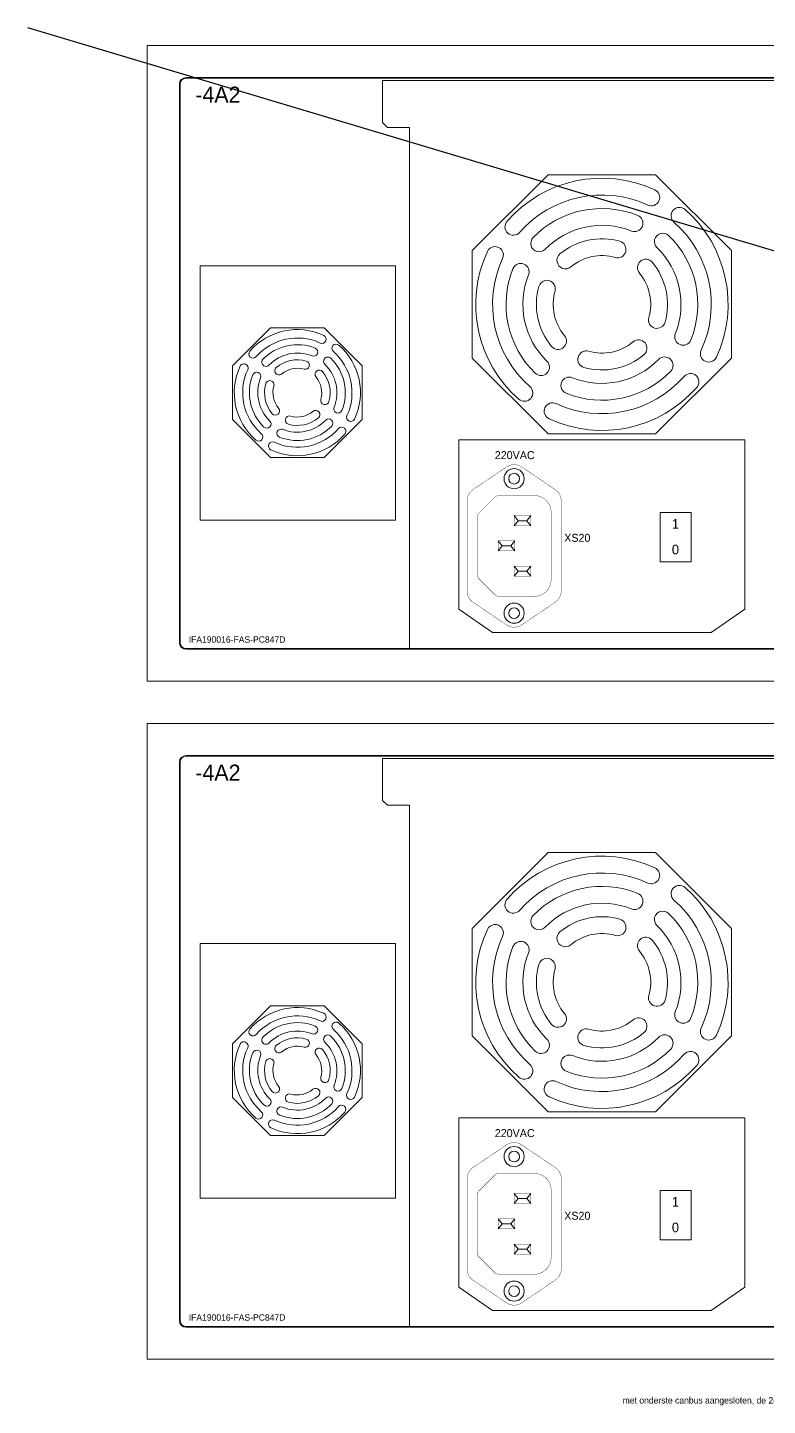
# Model space of a CAD drawing. Extents: x -2364 to 9601, y -871 to 1549.
# Drawn here: x 9020.5 to 9251.5, y -463.5 to -33.2 of the extents above; entities that cross this region are included whole.
import ezdxf

# ---------------------------------------------------------------- set-up
doc = ezdxf.new("R2010")
doc.units = 0
doc.layers.get('0').update_dxf_attribs({"linetype": 'CONTINUOUS'})
doc.layers.add('NRS', color=1, linetype='CONTINUOUS')

msp = doc.modelspace()

# ---------------------------------------------------------------- linework, layer by layer
msp.add_line((9020.46317, -33.2423), (9600.5522, -206.77049))
at = {"color": 7, "lineweight": 13}
for p, q in [((9067.85342, -50.95343), (9067.85342, -225.30465)), ((9067.85342, -50.95343), (9067.85342, -52.08003)), ((9068.06348, -50.95343), (9068.06348, -225.30465)), ((9517.3855, -48.85281), (9069.95404, -48.85281)), ((9517.3855, -49.06287), (9069.95404, -49.06287)), ((9131.26216, -62.8708), (9131.26216, -49.76695)), ((9131.26216, -49.76695), (9265.65067, -49.76695)), ((9132.84019, -64.40616), (9131.26216, -62.8708)), ((9139.65788, -64.40616), (9132.84019, -64.40616)), ((9139.65788, -64.40616), (9139.65788, -227.19521)), ((9159.29614, -102.90856), (9183.01322, -79.19149)), ((9183.01322, -79.19149), (9216.55423, -79.19149)), ((9216.55423, -79.19149), (9240.2713, -102.90856)), ((9159.29614, -136.44957), (9159.29614, -102.90856)), ((9240.2713, -102.90856), (9240.2713, -136.44957)), ((9084.44468, -138.86679), (9096.30321, -127.00825)), ((9096.30321, -127.00825), (9113.07372, -127.00825)), ((9113.07372, -127.00825), (9124.93226, -138.86679)), ((9183.01322, -160.16665), (9159.29614, -136.44957)), ((9240.2713, -136.44957), (9216.55423, -160.16665)), ((9084.44468, -155.63729), (9084.44468, -138.86679)), ((9124.93226, -138.86679), (9124.93226, -155.63729)), ((9096.30321, -167.49583), (9084.44468, -155.63729)), ((9124.93226, -155.63729), (9113.07372, -167.49583)), ((9155.14561, -214.84831), (9155.14561, -161.95803)), ((9244.42184, -161.95803), (9155.14561, -161.95803)), ((9216.55423, -160.16665), (9183.01322, -160.16665)), ((9244.42184, -214.84831), (9244.42184, -161.95803)), ((9113.07372, -167.49583), (9096.30321, -167.49583)), ((9172.36523, -185.66255), (9173.66194, -187.23802)), ((9173.66194, -187.23802), (9172.36523, -188.81348)), ((9176.32006, -187.23802), (9173.66194, -187.23802)), ((9177.61677, -185.66255), (9176.32006, -187.23802)), ((9176.32006, -187.23802), (9177.61677, -188.81348)), ((9167.37627, -193.53987), (9168.67298, -195.11533)), ((9172.62781, -193.53987), (9171.3311, -195.11533)), ((9168.67298, -195.11533), (9167.37627, -196.69079)), ((9171.3311, -195.11533), (9168.67298, -195.11533)), ((9171.3311, -195.11533), (9172.62781, -196.69079)), ((9172.36523, -201.41718), (9173.66194, -202.99265)), ((9177.61677, -201.41718), (9176.32006, -202.99265)), ((9173.66194, -202.99265), (9172.36523, -204.56811)), ((9176.32006, -202.99265), (9173.66194, -202.99265)), ((9176.32006, -202.99265), (9177.61677, -204.56811)), ((9155.14561, -214.84831), (9165.64869, -222.15373)), ((9244.42184, -214.84831), (9233.91875, -222.15373)), ((9165.64869, -222.15373), (9233.91875, -222.15373)), ((9069.95404, -227.19521), (9517.3855, -227.19521)), ((9069.95404, -227.40527), (9517.3855, -227.40527)), ((9517.3855, -260.56062), (9069.95404, -260.56062)), ((9517.3855, -260.77069), (9069.95404, -260.77069)), ((9131.26216, -274.57861), (9131.26216, -261.47477)), ((9131.26216, -261.47477), (9265.65067, -261.47477)), ((9067.85342, -262.66124), (9067.85342, -437.01247)), ((9067.85342, -262.66124), (9067.85342, -263.78785)), ((9068.06348, -262.66124), (9068.06348, -437.01247)), ((9132.84019, -276.11398), (9131.26216, -274.57861)), ((9139.65788, -276.11398), (9132.84019, -276.11398)), ((9139.65788, -276.11398), (9139.65788, -438.90302)), ((9159.29614, -314.61638), (9183.01322, -290.8993)), ((9183.01322, -290.8993), (9216.55423, -290.8993)), ((9216.55423, -290.8993), (9240.2713, -314.61638)), ((9159.29614, -348.15738), (9159.29614, -314.61638)), ((9240.2713, -314.61638), (9240.2713, -348.15738)), ((9084.44468, -350.5746), (9096.30321, -338.71607)), ((9096.30321, -338.71607), (9113.07372, -338.71607)), ((9113.07372, -338.71607), (9124.93226, -350.5746)), ((9183.01322, -371.87446), (9159.29614, -348.15738)), ((9240.2713, -348.15738), (9216.55423, -371.87446)), ((9084.44468, -367.34511), (9084.44468, -350.5746)), ((9124.93226, -350.5746), (9124.93226, -367.34511)), ((9096.30321, -379.20365), (9084.44468, -367.34511)), ((9124.93226, -367.34511), (9113.07372, -379.20365)), ((9155.14561, -426.55613), (9155.14561, -373.66585)), ((9244.42184, -373.66585), (9155.14561, -373.66585)), ((9216.55423, -371.87446), (9183.01322, -371.87446)), ((9244.42184, -426.55613), (9244.42184, -373.66585)), ((9113.07372, -379.20365), (9096.30321, -379.20365)), ((9172.36523, -397.37037), (9173.66194, -398.94583)), ((9173.66194, -398.94583), (9172.36523, -400.52129)), ((9176.32006, -398.94583), (9173.66194, -398.94583)), ((9177.61677, -397.37037), (9176.32006, -398.94583)), ((9176.32006, -398.94583), (9177.61677, -400.52129)), ((9167.37627, -405.24768), (9168.67298, -406.82315)), ((9168.67298, -406.82315), (9167.37627, -408.39861)), ((9171.3311, -406.82315), (9168.67298, -406.82315)), ((9172.62781, -405.24768), (9171.3311, -406.82315)), ((9171.3311, -406.82315), (9172.62781, -408.39861)), ((9172.36523, -413.125), (9173.66194, -414.70046)), ((9173.66194, -414.70046), (9172.36523, -416.27592)), ((9176.32006, -414.70046), (9173.66194, -414.70046)), ((9177.61677, -413.125), (9176.32006, -414.70046)), ((9176.32006, -414.70046), (9177.61677, -416.27592)), ((9155.14561, -426.55613), (9165.64869, -433.86154)), ((9244.42184, -426.55613), (9233.91875, -433.86154)), ((9165.64869, -433.86154), (9233.91875, -433.86154)), ((9069.95404, -438.90302), (9517.3855, -438.90302)), ((9069.95404, -439.11308), (9517.3855, -439.11308))]:
    msp.add_line(p, q, dxfattribs=at)
for points in [[(9057.85342, -38.85281), (9529.48611, -38.85281), (9529.48611, -237.40527), (9057.85342, -237.40527)], [(9074.30267, -107.61293), (9135.28953, -107.61293), (9135.28953, -187.08873), (9074.30267, -187.08873)], [(9217.9202, -184.6509), (9227.64384, -184.6509), (9227.64384, -200.06517), (9217.9202, -200.06517)], [(9057.85342, -250.56062), (9529.48611, -250.56062), (9529.48611, -449.11308), (9057.85342, -449.11308)], [(9074.30267, -319.32074), (9135.28953, -319.32074), (9135.28953, -398.79655), (9074.30267, -398.79655)], [(9217.9202, -396.35872), (9227.64384, -396.35872), (9227.64384, -411.77298), (9217.9202, -411.77298)]]:
    msp.add_lwpolyline(points, close=True, dxfattribs=at)
at = {"color": 7, "lineweight": 13, "const_width": 0.10503}
for points in [[(9187.06955, -181.03118), (9187.06955, -209.19948, -0.248970266), (9185.22231, -212.67929), (9174.71922, -219.78432, -0.306467457), (9170.01124, -219.78432), (9159.50815, -212.67929, -0.248970266), (9157.66091, -209.19948), (9157.66091, -181.03118, -0.248970266), (9159.50815, -177.55137), (9170.01124, -170.44634, -0.306467457), (9174.71922, -170.44634), (9185.22231, -177.55137, -0.248970266)], [(9183.91863, -184.61225), (9183.91863, -205.61842, -0.414213562), (9178.66708, -210.86996), (9167.72895, -210.86996, -0.198912367), (9166.24358, -210.2547), (9161.42709, -205.43821, -0.198912367), (9160.81184, -203.95285), (9160.81184, -186.27781, -0.198912367), (9161.42709, -184.79245), (9166.24358, -179.97596, -0.198912367), (9167.72895, -179.3607), (9178.66708, -179.3607, -0.414213562)], [(9187.06955, -392.739), (9187.06955, -420.9073, -0.248970266), (9185.22231, -424.38711), (9174.71922, -431.49214, -0.306467457), (9170.01124, -431.49214), (9159.50815, -424.38711, -0.248970266), (9157.66091, -420.9073), (9157.66091, -392.739, -0.248970266), (9159.50815, -389.25918), (9170.01124, -382.15416, -0.306467457), (9174.71922, -382.15416), (9185.22231, -389.25918, -0.248970266)], [(9183.91863, -396.32006), (9183.91863, -417.32623, -0.414213562), (9178.66708, -422.57778), (9167.72895, -422.57778, -0.198912367), (9166.24358, -421.96252), (9161.42709, -417.14603, -0.198912367), (9160.81184, -415.66067), (9160.81184, -397.98563, -0.198912367), (9161.42709, -396.50026), (9166.24358, -391.68377, -0.198912367), (9167.72895, -391.06852), (9178.66708, -391.06852, -0.414213562)]]:
    msp.add_lwpolyline(points, format="xyb", close=True, dxfattribs=at)
for points in [[(9177.61677, -185.66255), (9177.61677, -188.81348), (9172.36523, -188.81348), (9172.36523, -185.66255)], [(9172.62781, -193.53987), (9172.62781, -196.69079), (9167.37627, -196.69079), (9167.37627, -193.53987)], [(9177.61677, -201.41718), (9177.61677, -204.56811), (9172.36523, -204.56811), (9172.36523, -201.41718)], [(9177.61677, -397.37037), (9177.61677, -400.52129), (9172.36523, -400.52129), (9172.36523, -397.37037)], [(9172.62781, -405.24768), (9172.62781, -408.39861), (9167.37627, -408.39861), (9167.37627, -405.24768)], [(9177.61677, -413.125), (9177.61677, -416.27592), (9172.36523, -416.27592), (9172.36523, -413.125)]]:
    msp.add_lwpolyline(points, close=True, dxfattribs=at)
at = {"color": 7, "lineweight": 13}
for centre, radius in [((9172.36523, -174.10916), 3.15093), ((9172.36523, -174.10916), 1.68001), ((9172.36523, -216.1215), 3.15093), ((9172.36523, -216.1215), 1.68049), ((9172.36523, -385.81697), 3.15093), ((9172.36523, -385.81697), 1.68001), ((9172.36523, -427.82932), 3.15093), ((9172.36523, -427.82932), 1.68049)]:
    msp.add_circle(centre, radius, dxfattribs=at)
for centre, radius, start, end in [((9069.95404, -50.95343), 2.10062, 90, 180), ((9069.95404, -50.95343), 1.89056, 90, 180), ((9199.78372, -119.67907), 39.38657, 65.2176612, 138.7803414), ((9199.78372, -119.67907), 34.13503, 65.2176612, 138.7803414), ((9215.19283, -86.30369), 2.62577, 245.2176612, 65.2176612), ((9199.78372, -119.67907), 29.93379, 68.107385, 135.8262546), ((9224.00519, -92.02627), 2.62577, 48.7844407, 228.7844407), ((9199.78372, -119.67907), 39.38657, 335.2217606, 48.7844407), ((9172.13266, -95.45562), 2.62577, 138.7803414, 318.7803414), ((9209.96602, -94.34038), 2.62577, 248.107385, 68.107385), ((9199.78372, -119.67907), 34.13503, 335.2217606, 48.7844407), ((9180.19759, -100.64984), 2.62577, 135.8262546, 315.8262546), ((9199.78372, -119.67907), 24.68225, 68.107385, 135.8262546), ((9218.78953, -100.07021), 2.62577, 45.894717, 225.894717), ((9199.78372, -119.67907), 29.93379, 338.1758474, 45.894717), ((9199.78372, -119.67907), 39.38657, 155.2217606, 228.7844407), ((9166.40724, -104.27235), 2.62577, 335.2217606, 155.2217606), ((9199.78372, -119.67907), 20.48102, 74.1165867, 129.8437572), ((9204.67036, -102.50552), 2.62577, 254.1165867, 74.1165867), ((9199.78372, -119.67907), 24.68225, 338.1758474, 45.894717), ((9199.78372, -119.67907), 34.13503, 155.2217606, 228.7844407), ((9174.43289, -109.52706), 2.62577, 338.1758474, 158.1758474), ((9188.34393, -105.96991), 2.62577, 129.8437572, 309.8437572), ((9199.78372, -119.67907), 15.22947, 74.1165867, 129.8437572), ((9213.48454, -108.22929), 2.62577, 39.8855153, 219.8855153), ((9199.78372, -119.67907), 20.48102, 344.1583447, 39.8855153), ((9199.78372, -119.67907), 29.93379, 158.1758474, 225.894717), ((9199.78372, -119.67907), 24.68225, 158.1758474, 225.894717), ((9199.78372, -119.67907), 15.22947, 344.1583447, 39.8855153), ((9199.78372, -119.67907), 20.48102, 164.1583447, 219.8855153), ((9182.60662, -114.80495), 2.62577, 344.1583447, 164.1583447), ((9199.78372, -119.67907), 15.22947, 164.1583447, 219.8855153), ((9216.96082, -124.55319), 2.62577, 164.1583447, 344.1583447), ((9104.68847, -147.25204), 19.69329, 65.2176612, 138.7803414), ((9225.13456, -129.83107), 2.62577, 158.1758474, 338.1758474), ((9104.68847, -147.25204), 17.06751, 65.2176612, 138.7803414), ((9104.68847, -147.25204), 14.9669, 68.107385, 135.8262546), ((9109.77961, -134.5827), 1.31289, 248.107385, 68.107385), ((9112.39302, -130.56435), 1.31289, 245.2176612, 65.2176612), ((9116.7992, -133.42564), 1.31289, 48.7844407, 228.7844407), ((9104.68847, -147.25204), 19.69329, 335.2217606, 48.7844407), ((9186.08291, -131.12884), 2.62577, 219.8855153, 39.8855153), ((9199.78372, -119.67907), 15.22947, 254.1165867, 309.8437572), ((9211.22351, -133.38822), 2.62577, 309.8437572, 129.8437572), ((9090.86293, -135.14032), 1.31289, 138.7803414, 318.7803414), ((9094.8954, -137.73743), 1.31289, 135.8262546, 315.8262546), ((9104.68847, -147.25204), 12.34113, 68.107385, 135.8262546), ((9104.68847, -147.25204), 10.24051, 74.1165867, 129.8437572), ((9107.13178, -138.66527), 1.31289, 254.1165867, 74.1165867), ((9114.19137, -137.44761), 1.31289, 45.894717, 225.894717), ((9104.68847, -147.25204), 14.9669, 338.1758474, 45.894717), ((9104.68847, -147.25204), 17.06751, 335.2217606, 48.7844407), ((9180.77791, -139.28792), 2.62577, 225.894717, 45.894717), ((9199.78372, -119.67907), 24.68225, 248.107385, 315.8262546), ((9194.89709, -136.85261), 2.62577, 74.1165867, 254.1165867), ((9199.78372, -119.67907), 20.48102, 254.1165867, 309.8437572), ((9219.36986, -138.70829), 2.62577, 315.8262546, 135.8262546), ((9233.1602, -135.08578), 2.62577, 155.2217606, 335.2217606), ((9104.68847, -147.25204), 19.69329, 155.2217606, 228.7844407), ((9088.00023, -139.54868), 1.31289, 335.2217606, 155.2217606), ((9104.68847, -147.25204), 17.06751, 155.2217606, 228.7844407), ((9104.68847, -147.25204), 14.9669, 158.1758474, 225.894717), ((9092.01305, -142.17604), 1.31289, 338.1758474, 158.1758474), ((9098.96857, -140.39746), 1.31289, 129.8437572, 309.8437572), ((9104.68847, -147.25204), 7.61474, 74.1165867, 129.8437572), ((9111.53887, -141.52715), 1.31289, 39.8855153, 219.8855153), ((9104.68847, -147.25204), 10.24051, 344.1583447, 39.8855153), ((9104.68847, -147.25204), 12.34113, 338.1758474, 45.894717), ((9199.78372, -119.67907), 29.93379, 248.107385, 315.8262546), ((9227.43479, -143.90251), 2.62577, 318.7803414, 138.7803414), ((9104.68847, -147.25204), 12.34113, 158.1758474, 225.894717), ((9104.68847, -147.25204), 10.24051, 164.1583447, 219.8855153), ((9096.09992, -144.81498), 1.31289, 344.1583447, 164.1583447), ((9104.68847, -147.25204), 7.61474, 164.1583447, 219.8855153), ((9104.68847, -147.25204), 7.61474, 344.1583447, 39.8855153), ((9175.56226, -147.33186), 2.62577, 228.7844407, 48.7844407), ((9199.78372, -119.67907), 39.38657, 245.2176612, 318.7803414), ((9199.78372, -119.67907), 34.13503, 245.2176612, 318.7803414), ((9189.60143, -145.01775), 2.62577, 68.107385, 248.107385), ((9113.27702, -149.6891), 1.31289, 164.1583447, 344.1583447), ((9184.37462, -153.05444), 2.62577, 65.2176612, 245.2176612), ((9097.83806, -152.97693), 1.31289, 219.8855153, 39.8855153), ((9102.24515, -155.83881), 1.31289, 74.1165867, 254.1165867), ((9104.68847, -147.25204), 7.61474, 254.1165867, 309.8437572), ((9110.40836, -154.10662), 1.31289, 309.8437572, 129.8437572), ((9117.36388, -152.32805), 1.31289, 158.1758474, 338.1758474), ((9121.37671, -154.9554), 1.31289, 155.2217606, 335.2217606), ((9095.18556, -157.05647), 1.31289, 225.894717, 45.894717), ((9104.68847, -147.25204), 17.06751, 245.2176612, 318.7803414), ((9099.59732, -159.92139), 1.31289, 68.107385, 248.107385), ((9104.68847, -147.25204), 14.9669, 248.107385, 315.8262546), ((9104.68847, -147.25204), 12.34113, 248.107385, 315.8262546), ((9104.68847, -147.25204), 10.24051, 254.1165867, 309.8437572), ((9114.48153, -156.76666), 1.31289, 315.8262546, 135.8262546), ((9118.514, -159.36376), 1.31289, 318.7803414, 138.7803414), ((9092.57773, -161.07844), 1.31289, 228.7844407, 48.7844407), ((9096.98391, -163.93973), 1.31289, 65.2176612, 245.2176612), ((9104.68847, -147.25204), 19.69329, 245.2176612, 318.7803414), ((9069.95404, -225.30465), 2.10062, 180, 270), ((9069.95404, -225.30465), 1.89056, 180, 270), ((9069.95404, -262.66124), 2.10062, 90, 180), ((9069.95404, -262.66124), 1.89056, 90, 180), ((9199.78372, -331.38688), 39.38657, 65.2176612, 138.7803414), ((9215.19283, -298.0115), 2.62577, 245.2176612, 65.2176612), ((9199.78372, -331.38688), 34.13503, 65.2176612, 138.7803414), ((9224.00519, -303.73408), 2.62577, 48.7844407, 228.7844407), ((9172.13266, -307.16344), 2.62577, 138.7803414, 318.7803414), ((9199.78372, -331.38688), 29.93379, 68.107385, 135.8262546), ((9209.96602, -306.04819), 2.62577, 248.107385, 68.107385), ((9199.78372, -331.38688), 39.38657, 335.2217606, 48.7844407), ((9199.78372, -331.38688), 24.68225, 68.107385, 135.8262546), ((9218.78953, -311.77802), 2.62577, 45.894717, 225.894717), ((9199.78372, -331.38688), 34.13503, 335.2217606, 48.7844407), ((9166.40724, -315.98016), 2.62577, 335.2217606, 155.2217606), ((9180.19759, -312.35765), 2.62577, 135.8262546, 315.8262546), ((9199.78372, -331.38688), 20.48102, 74.1165867, 129.8437572), ((9204.67036, -314.21334), 2.62577, 254.1165867, 74.1165867), ((9199.78372, -331.38688), 24.68225, 338.1758474, 45.894717), ((9199.78372, -331.38688), 29.93379, 338.1758474, 45.894717), ((9199.78372, -331.38688), 39.38657, 155.2217606, 228.7844407), ((9199.78372, -331.38688), 34.13503, 155.2217606, 228.7844407), ((9188.34393, -317.67772), 2.62577, 129.8437572, 309.8437572), ((9199.78372, -331.38688), 15.22947, 74.1165867, 129.8437572), ((9213.48454, -319.9371), 2.62577, 39.8855153, 219.8855153), ((9199.78372, -331.38688), 20.48102, 344.1583447, 39.8855153), ((9199.78372, -331.38688), 29.93379, 158.1758474, 225.894717), ((9174.43289, -321.23487), 2.62577, 338.1758474, 158.1758474), ((9199.78372, -331.38688), 24.68225, 158.1758474, 225.894717), ((9199.78372, -331.38688), 15.22947, 344.1583447, 39.8855153), ((9199.78372, -331.38688), 20.48102, 164.1583447, 219.8855153), ((9182.60662, -326.51276), 2.62577, 344.1583447, 164.1583447), ((9199.78372, -331.38688), 15.22947, 164.1583447, 219.8855153), ((9216.96082, -336.261), 2.62577, 164.1583447, 344.1583447), ((9104.68847, -358.95986), 19.69329, 65.2176612, 138.7803414), ((9104.68847, -358.95986), 17.06751, 65.2176612, 138.7803414), ((9104.68847, -358.95986), 14.9669, 68.107385, 135.8262546), ((9112.39302, -342.27217), 1.31289, 245.2176612, 65.2176612), ((9116.7992, -345.13346), 1.31289, 48.7844407, 228.7844407), ((9104.68847, -358.95986), 19.69329, 335.2217606, 48.7844407), ((9186.08291, -342.83666), 2.62577, 219.8855153, 39.8855153), ((9199.78372, -331.38688), 15.22947, 254.1165867, 309.8437572), ((9211.22351, -345.09604), 2.62577, 309.8437572, 129.8437572), ((9225.13456, -341.53889), 2.62577, 158.1758474, 338.1758474), ((9090.86293, -346.84814), 1.31289, 138.7803414, 318.7803414), ((9094.8954, -349.44524), 1.31289, 135.8262546, 315.8262546), ((9104.68847, -358.95986), 12.34113, 68.107385, 135.8262546), ((9109.77961, -346.29051), 1.31289, 248.107385, 68.107385), ((9114.19137, -349.15543), 1.31289, 45.894717, 225.894717), ((9104.68847, -358.95986), 14.9669, 338.1758474, 45.894717), ((9104.68847, -358.95986), 17.06751, 335.2217606, 48.7844407), ((9194.89709, -348.56042), 2.62577, 74.1165867, 254.1165867), ((9199.78372, -331.38688), 20.48102, 254.1165867, 309.8437572), ((9219.36986, -350.41611), 2.62577, 315.8262546, 135.8262546), ((9233.1602, -346.7936), 2.62577, 155.2217606, 335.2217606), ((9104.68847, -358.95986), 19.69329, 155.2217606, 228.7844407), ((9088.00023, -351.2565), 1.31289, 335.2217606, 155.2217606), ((9104.68847, -358.95986), 17.06751, 155.2217606, 228.7844407), ((9092.01305, -353.88385), 1.31289, 338.1758474, 158.1758474), ((9098.96857, -352.10528), 1.31289, 129.8437572, 309.8437572), ((9104.68847, -358.95986), 10.24051, 74.1165867, 129.8437572), ((9104.68847, -358.95986), 7.61474, 74.1165867, 129.8437572), ((9107.13178, -350.37309), 1.31289, 254.1165867, 74.1165867), ((9111.53887, -353.23497), 1.31289, 39.8855153, 219.8855153), ((9104.68847, -358.95986), 10.24051, 344.1583447, 39.8855153), ((9104.68847, -358.95986), 12.34113, 338.1758474, 45.894717), ((9180.77791, -350.99574), 2.62577, 225.894717, 45.894717), ((9199.78372, -331.38688), 29.93379, 248.107385, 315.8262546), ((9199.78372, -331.38688), 24.68225, 248.107385, 315.8262546), ((9104.68847, -358.95986), 14.9669, 158.1758474, 225.894717), ((9104.68847, -358.95986), 12.34113, 158.1758474, 225.894717), ((9104.68847, -358.95986), 10.24051, 164.1583447, 219.8855153), ((9096.09992, -356.5228), 1.31289, 344.1583447, 164.1583447), ((9104.68847, -358.95986), 7.61474, 164.1583447, 219.8855153), ((9104.68847, -358.95986), 7.61474, 344.1583447, 39.8855153), ((9175.56226, -359.03968), 2.62577, 228.7844407, 48.7844407), ((9199.78372, -331.38688), 34.13503, 245.2176612, 318.7803414), ((9189.60143, -356.72557), 2.62577, 68.107385, 248.107385), ((9227.43479, -355.61032), 2.62577, 318.7803414, 138.7803414), ((9113.27702, -361.39692), 1.31289, 164.1583447, 344.1583447), ((9199.78372, -331.38688), 39.38657, 245.2176612, 318.7803414), ((9097.83806, -364.68475), 1.31289, 219.8855153, 39.8855153), ((9104.68847, -358.95986), 7.61474, 254.1165867, 309.8437572), ((9110.40836, -365.81444), 1.31289, 309.8437572, 129.8437572), ((9117.36388, -364.03586), 1.31289, 158.1758474, 338.1758474), ((9184.37462, -364.76226), 2.62577, 65.2176612, 245.2176612), ((9095.18556, -368.76429), 1.31289, 225.894717, 45.894717), ((9104.68847, -358.95986), 14.9669, 248.107385, 315.8262546), ((9104.68847, -358.95986), 12.34113, 248.107385, 315.8262546), ((9102.24515, -367.54663), 1.31289, 74.1165867, 254.1165867), ((9104.68847, -358.95986), 10.24051, 254.1165867, 309.8437572), ((9114.48153, -368.47447), 1.31289, 315.8262546, 135.8262546), ((9118.514, -371.07158), 1.31289, 318.7803414, 138.7803414), ((9121.37671, -366.66322), 1.31289, 155.2217606, 335.2217606), ((9092.57773, -372.78626), 1.31289, 228.7844407, 48.7844407), ((9096.98391, -375.64755), 1.31289, 65.2176612, 245.2176612), ((9104.68847, -358.95986), 19.69329, 245.2176612, 318.7803414), ((9104.68847, -358.95986), 17.06751, 245.2176612, 318.7803414), ((9099.59732, -371.6292), 1.31289, 68.107385, 248.107385), ((9069.95404, -437.01247), 2.10062, 180, 270), ((9069.95404, -437.01247), 1.89056, 180, 270)]:
    msp.add_arc(centre, radius, start, end, dxfattribs=at)

# ---------------------------------------------------------------- texts
for s, height, p in [('-4A2', 5, (9072.82749, -56.69901)), ('1', 3, (9221.61941, -189.71861)), ('0', 3, (9221.61941, -197.74247)), ('IFA190016-FAS-PC847D', 2, (9070.78577, -225.34932)), ('-4A2', 5, (9072.82749, -268.40683)), ('1', 3, (9221.61941, -401.42642)), ('0', 3, (9221.61941, -409.45029)), ('IFA190016-FAS-PC847D', 2, (9070.78577, -437.05713)), ('met onderste canbus aangesloten, de 2e canbus op die kaart kregen we gratis van de pci-kaarten winkel', 2, (9206.25679, -462.93008))]:
    msp.add_text(s, height=height, dxfattribs=at).set_placement(p)
at = {"layer": 'NRS', "color": 7, "lineweight": 13}
for s, p in [('220VAC', (9166.32753, -168.02444)), ('XS20', (9188.01088, -193.84035)), ('220VAC', (9166.32753, -379.73225)), ('XS20', (9188.01088, -405.54816))]:
    msp.add_text(s, height=2.5, dxfattribs=at).set_placement(p)

doc.saveas('drawing.dxf')
